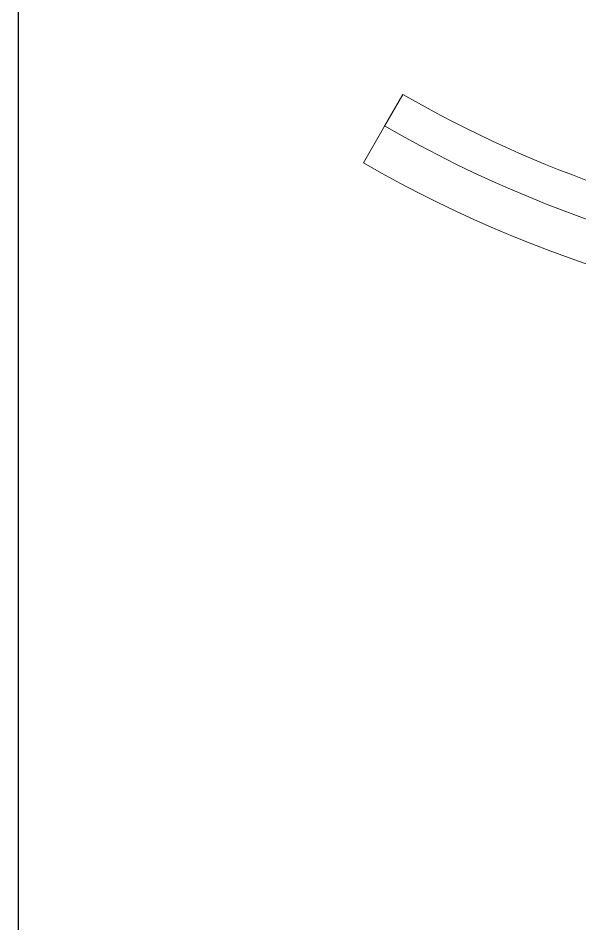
# Model space of a CAD drawing. Header units: millimetres. Extents: x -133 to 8217, y -787 to 7844.
# Drawn here: x -133 to 1021, y 1668 to 3528 of the extents above; entities that cross this region are included whole.
import ezdxf

# ---------------------------------------------------------------- set-up
doc = ezdxf.new("R2010")
doc.units = ezdxf.units.MM
doc.header["$MEASUREMENT"] = 0
doc.layers.add('00_pen 0.10', color=140, linetype='Continuous')
doc.layers.add('00_PEN_Dimensions&Text', color=1, linetype='Continuous')

msp = doc.modelspace()

# ---------------------------------------------------------------- linework, layer by layer
at = {"layer": '00_pen 0.10', "lineweight": 15}
for q in [(657.6, 3371.7), (576.5, 3231.3)]:
    msp.add_line((620.1, 3306.7), q, dxfattribs=at)
for radius, end in [(2412.9, 262.5707), (2487.9, 300), (2575, 300)]:
    msp.add_arc((1864, 5461.4), radius, 240, end, dxfattribs=at)
at = {"layer": '00_PEN_Dimensions&Text'}
msp.add_lwpolyline([(-133.1, 1624.5), (8217.4, 1624.5), (8217.4, 7844.3), (-133.1, 7844.3)], close=True, dxfattribs=at)

doc.saveas('drawing.dxf')
